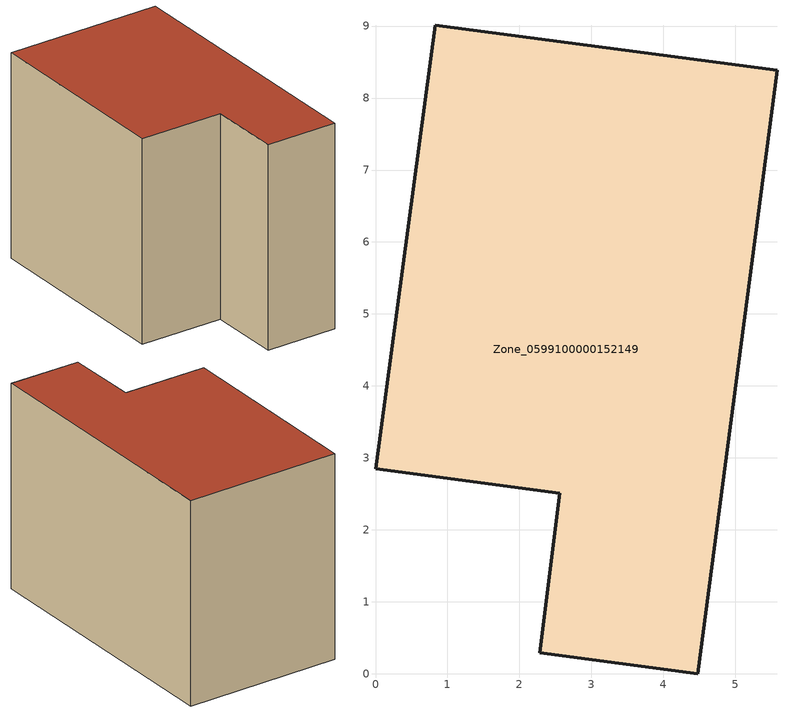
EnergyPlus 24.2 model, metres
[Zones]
Zone_0599100000152149
 floor ground (C_G): 0.83,9.01 5.58,8.39 4.47,0 2.28,0.3 2.56,2.51 0,2.85 z0
 wall outside (C_F): 5.58,8.39 0.83,9.01 0,2.85 2.56,2.51 2.28,0.3 4.47,0 5.58,8.39 z0:6.27
 roof outside (C_R): 4.47,0 5.58,8.39 0.83,9.01 0,2.85 2.56,2.51 2.28,0.3 z6.27
[BUILDING]
Pand.0599100000152149: North Axis=0; Terrain=City; Loads Convergence Tolerance Value=0.04; Temperature Convergence Tolerance Value=0.4; Solar Distribution=FullExterior; Maximum Number of Warmup Days=25; Minimum Number of Warmup Days=1
[Site:Location]
Rotterdam.The.Hague.AP_ZH_NLD Design_Conditions: Latitude=51.96; Longitude=4.45; Time Zone=1; Elevation=-4.5
[SITE:GROUNDTEMPERATURE:BUILDINGSURFACE]
18, 18, 18, 18, 18, 18, 18, 18, 18, 18, 18, 18
[MATERIAL] Thermal Absorptance=0.9; Solar Absorptance=0.7; Visible Absorptance=0.7
Name | Roughness | Thickness | Conductivity | Density | Specific Heat
G.TC.1946 | MediumSmooth | 0.15 | 1 | 540 | 1210
F.TC.1946 | Rough | 0.3 | 0.857143 | 1920 | 840
R.TC.1946 | MediumRough | 0.2 | 0.909091 | 1500 | 1000
[CONSTRUCTION]
C_G: G.TC.1946
C_F: F.TC.1946
C_R: R.TC.1946
[ZONE]
Zone_0599100000152149: Type=1; Multiplier=1; Ceiling Height=Autocalculate; Volume=Autocalculate; Floor Area=autocalculate; Part of Total Floor Area=Yes
[ZONEINFILTRATION:DESIGNFLOWRATE]
Infil_Zone_0599100000152149: Zone or ZoneList or Space or SpaceList=Zone_0599100000152149; Schedule=AlwaysOn; Design Flow Rate Calculation Method=Flow/Area; Flow Rate per Floor Area=0.003; Constant Term Coefficient=1; Temperature Term Coefficient=0; Velocity Term Coefficient=0; Velocity Squared Term Coefficient=0
[HVACTEMPLATE:ZONE:IDEALLOADSAIRSYSTEM]
Zone_0599100000152149: Maximum Heating Supply Air Temperature=50; Minimum Cooling Supply Air Temperature=13; Maximum Heating Supply Air Humidity Ratio=0.0156; Minimum Cooling Supply Air Humidity Ratio=0.0077; Heating Limit=NoLimit; Cooling Limit=NoLimit; Dehumidification Control Type=ConstantSensibleHeatRatio; Cooling Sensible Heat Ratio=0.7; Dehumidification Setpoint=60; Humidification Control Type=None; Humidification Setpoint=30; Outdoor Air Method=None; Outdoor Air Flow Rate per Person=0.00944; Outdoor Air Flow Rate per Zone Floor Area=0; Outdoor Air Flow Rate per Zone=0; Demand Controlled Ventilation Type=None; Outdoor Air Economizer Type=NoEconomizer; Heat Recovery Type=None; Sensible Heat Recovery Effectiveness=0.7; Latent Heat Recovery Effectiveness=0.65
[ZONECONTROL:THERMOSTAT]
ThermostatControl_Zone_0599100000152149: Zone or ZoneList=Zone_0599100000152149; Control Type Schedule=DualSetpointControlType; Control 1=Thermostat_Zone_0599100000152149; Temperature Difference Between Cutout And Setpoint=0
[THERMOSTATSETPOINT:DUALSETPOINT]
Thermostat_Zone_0599100000152149: Heating Setpoint Temperature Schedule=HeatingSetpoint_Zone_0599100000152149; Cooling Setpoint Temperature Schedule=CoolingSetpoint_Zone_0599100000152149
[SCHEDULE:COMPACT]
HeatingSetpoint_Zone_0599100000152149: Through: 12/31, For: AllDays, Until: 24:00, 21
CoolingSetpoint_Zone_0599100000152149: Through: 12/31, For: AllDays, Until: 24:00, 24
DualSetpointControlType: Through: 12/31, For: AllDays, Until: 24:00, 4
AlwaysOn: Through: 12/31, For: AllDays, Until: 24:00, 1
